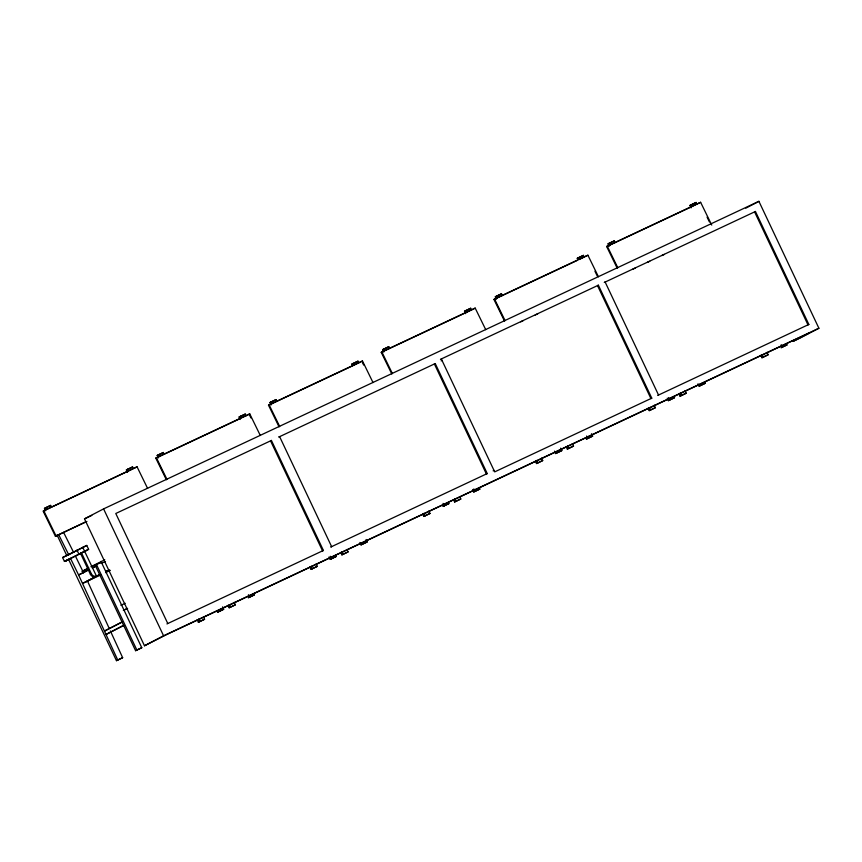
<?xml version="1.0" encoding="UTF-8"?>
<svg xmlns="http://www.w3.org/2000/svg" width="862" height="862" viewBox="0 0 862 862"><rect width="100%" height="100%" fill="white"/><g stroke="black" fill="none" stroke-linecap="round" stroke-linejoin="round"><path stroke-width="1.29" d="M147.596 488.388L137.047 466.795L43.1 511.08L55.405 536.261L86.933 521.467M46.376 509.539L45.751 507.707L50.664 505.401L51.289 507.233M128.276 471.105L133.384 468.637L132.565 466.956L126.38 469.93L127.522 472.354M137.047 466.795L134.041 468.389M55.405 536.261L86.297 521.575M58.681 534.72L68.734 554.762L62.592 557.531L64.434 561.421L67.678 559.934M166.355 479.768L155.817 458.175L156.388 457.722L249.764 413.9L260.302 435.482M63.594 532.414L73.647 552.456M159.093 456.644L158.468 454.802L163.381 452.496L164.006 454.328M240.994 418.199L240.369 416.368L245.282 414.062L245.907 415.893M242.168 417.585L249.764 413.9M279.072 426.862L268.524 405.28L269.106 404.817L362.482 360.995L373.02 382.588M271.81 403.739L271.174 401.907L276.088 399.602L276.724 401.433M353.711 365.305L362.482 360.995M358.624 362.999L357.999 361.167L351.804 364.13L357.999 361.167M391.79 373.968L381.241 352.375L381.823 351.922L475.188 308.1L485.737 329.683M384.517 350.845L383.892 349.013L388.805 346.707L389.43 348.539M466.428 312.4L471.525 309.943L470.706 308.262L464.521 311.236L465.663 313.649M475.188 308.1L472.193 309.695M504.507 321.063L493.958 299.48L494.529 299.017L587.906 255.206L598.454 276.788M497.234 297.94L496.609 296.108L501.522 293.802L502.147 295.634M579.135 259.505L587.906 255.206M584.048 257.199L583.423 255.367L577.238 258.341L583.423 255.367M617.214 268.168L606.676 246.586L607.247 246.123L700.623 202.301L711.753 225.09M609.951 245.045L609.315 243.213L614.229 240.907L614.865 242.739M691.852 206.611L700.623 202.301M696.765 204.294L696.14 202.462L689.945 205.436L691.087 207.861M67.678 559.944L65.296 561.194L81.804 552.876M45.621 510.789L44.468 508.375L45.751 507.707M50.664 505.401L44.468 508.375M132.565 466.956L126.38 469.93M158.328 457.894L157.186 455.47L158.468 454.802M163.381 452.496L157.186 455.47M240.239 419.449L239.097 417.036L240.369 416.368M245.282 414.062L239.097 417.036M271.045 404.989L269.903 402.576L271.174 401.907M276.088 399.602L269.903 402.576M383.762 352.095L382.62 349.67L383.892 349.013M388.805 346.707L382.62 349.67M470.706 308.262L464.521 311.236M496.469 299.189L495.327 296.776L496.609 296.108M501.522 293.802L495.327 296.776M609.186 246.295L608.044 243.881L609.315 243.213M612.957 241.575L614.229 240.907M84.508 518.849L103.591 508.882L758.905 201.331L818.9 328.25L799.807 338.216L793.062 341.384L808.75 333.185L166.948 634.4L144.493 645.767L84.508 518.849L91.814 515.422M696.14 202.462L689.945 205.436M271.422 440.45L270.571 440.902L322.56 550.893L323.412 550.452L271.422 440.45L115.777 513.493L167.778 623.495M62.592 557.531L86.771 545.43L88.614 549.32L85.392 551.001M86.771 545.43L68.734 554.762M435.245 363.57L434.405 364.012L486.394 474.003L487.245 473.561L435.245 363.57L278.76 437.056L279.611 436.614L331.601 546.605L330.76 547.047L487.245 473.561M441.15 360.844L442.001 360.391M64.434 561.421L88.614 549.32M86.351 550.506L80.478 553.307L90.381 574.275A4.385 4.245 62.4 0 0 95.52 576.667M83.754 551.777L84.713 551.271M598.379 285.193L597.528 285.634L650.929 398.6L651.769 398.158L598.379 285.193L440.45 359.357M745.781 208.184L758.905 201.331M755.446 211.481L754.606 211.923L807.996 324.877L808.847 324.435L755.446 211.481L604.284 282.467L605.135 282.025L658.525 394.99M81.933 571.366L88.678 567.842M90.93 566.668L104.776 559.837M95.197 565.235L96.469 564.567L136.864 650.023L135.593 650.691L95.197 565.235L101.382 562.261L141.777 647.718L135.593 650.691M100.111 562.929L101.382 562.261M88.797 569.631L78.593 574.954L117.738 660.001L116.467 660.669L68.475 559.136M92.191 567.853L96.598 565.72M82.655 573.09L88.28 570.148M92.784 567.799L96.156 566.043M90.381 574.275L91.35 573.78A4.385 4.245 62.4 0 0 96.479 576.161L82.709 547.295M99.593 574.534L82.59 583.412L100.735 574.9M85.866 581.872L99.464 574.771M121.574 604.984L120.939 605.318L125.184 603.292M121.995 621.922L104.464 631.07L122.232 622.052M123.589 625.306L106.026 634.475L123.816 625.446M144.493 645.767L163.586 635.8L818.9 328.25M110.379 630.952L122.652 657.695L116.467 660.669M197.226 619.81L198.368 622.235L204.563 619.261L203.443 616.826M204.563 619.261L198.368 622.235M223.678 609.272L217.493 612.246L223.678 609.272L222.547 606.87M228.031 605.35L229.173 607.775L235.369 604.801L234.248 602.366M249.581 597.118L248.299 597.786L254.495 594.812L249.581 597.118L248.439 594.715M235.369 604.801L229.173 607.775M493.15 470.835L494.001 470.393M309.943 566.916L311.085 569.329L317.27 566.356L316.16 563.931M330.211 559.352L336.395 556.378L330.211 559.352L329.068 556.927M317.27 566.356L311.085 569.329M340.749 552.456L341.891 554.869L348.086 551.895L346.966 549.471M359.874 542.467L361.016 544.892L367.201 541.918L366.07 539.515M348.086 551.895L341.891 554.869M367.201 541.918L361.016 544.892M422.66 514.021L423.802 516.435L429.987 513.461L428.867 511.026M444.199 505.789L442.917 506.447L449.113 503.483L444.199 505.789L443.057 503.376M429.987 513.461L423.802 516.435M453.466 499.561L454.608 501.975L460.793 499.001L459.683 496.566M473.734 491.986L479.918 489.023L473.734 491.986L472.591 489.573M460.793 499.001L454.608 501.975M535.367 461.116L536.509 463.53L542.704 460.567L541.584 458.131M554.492 451.138L555.634 453.552L561.819 450.578L560.688 448.175M542.704 460.567L536.509 463.53M561.819 450.578L555.634 453.552M566.183 446.656L567.325 449.07L573.51 446.107L572.4 443.671M592.636 436.118L586.44 439.092L592.636 436.118L591.494 433.715M573.51 446.107L567.325 449.07M648.084 408.222L649.226 410.635L655.411 407.661L654.301 405.237M668.352 400.658L674.537 397.684L668.352 400.658L667.21 398.233M655.411 407.661L649.226 410.635M678.89 393.762L680.032 396.175L686.227 393.201L685.107 390.777M699.157 386.198L705.353 383.224L699.157 386.198L698.015 383.773M686.227 393.201L680.032 396.175M760.801 355.316L761.943 357.741L768.128 354.767L767.018 352.332M782.34 347.084L781.069 347.752L787.254 344.778L782.34 347.084L781.198 344.681M768.128 354.767L761.943 357.741M608.044 243.881L611.977 242.028M44.318 510.509L127.985 471.245M155.817 458.175L239.485 418.91M268.524 405.28L353.409 365.445M381.241 352.375L466.126 312.54M493.958 299.48L577.626 260.216M606.676 246.586L691.55 206.751M520.67 321.849L523.105 320.696M535.28 314.986L537.716 313.843M632.708 269.256L635.143 268.114M647.319 262.404L649.754 261.261M661.941 255.54L664.376 254.398M105.778 571.571L109.388 569.868M106.134 571.441L108.537 570.321M105.552 572.637L110.368 570.375M123.977 610.059L127.587 608.367M123.341 610.393L126.951 608.701M166.926 623.937L323.412 550.452M651.769 398.158L494.702 471.87L441.301 358.915M657.684 395.432L808.847 324.435M136.864 650.023L141.777 647.718M117.738 660.001L122.652 657.695M83.172 570.849L86.89 569.297M105.498 561.561L101.781 563.101L101.048 561.377M707.077 217.149L709.415 221.954M691.227 204.779L692.046 206.449M607.247 246.123L617.795 267.705M594.942 271.25L597.291 276.045M578.51 257.673L579.329 259.354M494.529 299.017L505.078 320.61M465.792 310.568L466.611 312.249M381.823 351.922L392.361 373.505M362.482 362.654L363.656 365.057M353.086 363.473L353.905 365.154M269.106 404.817L279.654 426.41M249.183 414.353L250.939 417.951M156.388 457.722L166.937 479.304M127.651 469.273L128.47 470.943M75.382 556.022L83.506 572.648L78.593 574.954L70.469 558.328M43.682 510.616L55.976 535.798M668.492 397.576L669.623 399.99M586.58 436.021L587.722 438.424M473.863 488.916L475.005 491.329M330.34 556.281L331.482 558.684M103.591 508.882L163.586 635.8M81.437 552.811L91.35 573.78M76.944 550.042L78.787 553.932M57.043 534.968L66.751 555.516M762.105 354.638L763.215 357.073M680.193 393.083L681.314 395.507M649.388 407.543L650.498 409.967M567.476 445.977L568.597 448.412M536.67 460.437L537.791 462.872M454.77 498.872L455.879 501.307M423.953 513.332L425.074 515.767M342.052 551.777L343.173 554.201M311.247 566.237L312.356 568.672M229.335 604.671L230.456 607.107M198.529 619.131L199.639 621.567M87.504 581.107L109.269 628.517"/></g></svg>
